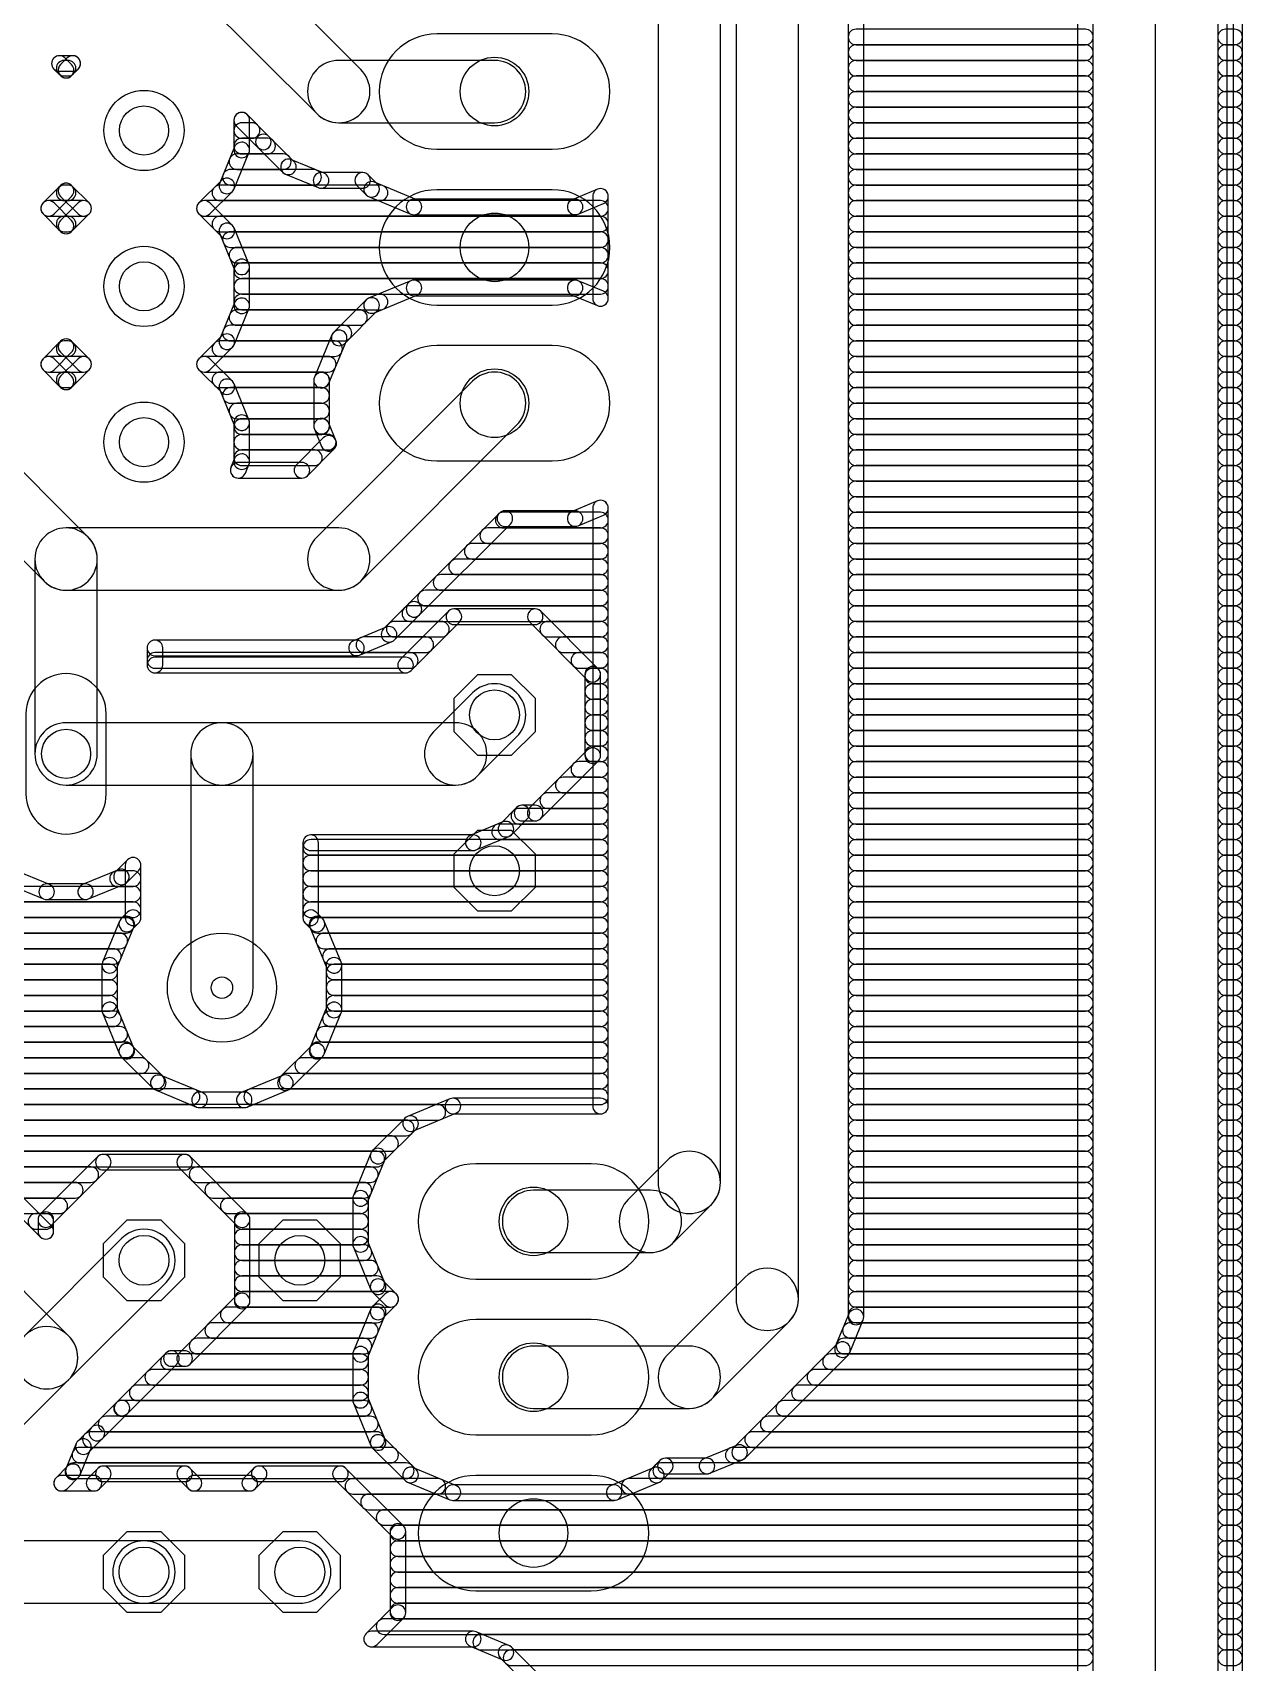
# Model space of a CAD drawing. Extents: x 43.1 to 124.6, y -1.4 to 78.4.
# Drawn here: x 104.86 to 124.59, y 38.53 to 65.1 of the extents above; entities that cross this region are included whole.
import ezdxf

# ---------------------------------------------------------------- set-up
doc = ezdxf.new("R2010")
doc.units = 0
for name, color, linetype in [('16', 175, 'CONTINUOUS'), ('17', 82, 'CONTINUOUS'), ('18', 82, 'CONTINUOUS'), ('20', 30, 'CONTINUOUS'), ('44', 253, 'CONTINUOUS')]:
    doc.layers.add(name, color=color, linetype=linetype)

# ---------------------------------------------------------------- blocks, each defined once
blk = doc.blocks.new('OCTAGONP')
blk.add_lwpolyline([(-0.5, -0.2071), (-0.5, 0.2071), (-0.2071, 0.5), (0.2071, 0.5), (0.5, 0.2071), (0.5, -0.2071), (0.2071, -0.5), (-0.2071, -0.5)], close=True)
blk = doc.blocks.new('LONGP100')
blk.add_lwpolyline([(-0.5, -0.5), (0.5, -0.5, 1), (0.5, 0.5), (-0.5, 0.5, 1)], format="xyb", close=True)
blk = doc.blocks.new('ROUNDP')
blk.add_circle((0, 0), 0.5)
blk = doc.blocks.new('ROUNDV')
blk.add_circle((0, 0), 0.5)

msp = doc.modelspace()

# ---------------------------------------------------------------- linework, layer by layer
at = {"layer": '16'}
for points in [[(124.44, -0.2274), (124.44, 78.105, 1), (124.186, 78.105), (124.186, -0.2274, 1)], [(124.333, 78.105), (124.333, -1.27, 1), (124.587, -1.27), (124.587, 78.105, 1)], [(121.9, 77.267), (121.9, 1.143, 1), (122.154, 1.143), (122.154, 77.267, 1)], [(116.332, 70.485), (116.332, 44.45, 1), (117.348, 44.45), (117.348, 70.485, 1)], [(118.4148, 44.162), (118.4148, 70.773, 1), (118.1608, 70.773), (118.1608, 44.162, 1)], [(115.062, 69.85), (115.062, 46.355, 1), (116.078, 46.355), (116.078, 69.85, 1)], [(107.5908, 65.6808), (109.4958, 63.7758, 1), (110.2142, 64.4942), (108.3092, 66.3992, 1)], [(118.2878, 64.897), (122.027, 64.897, 1), (122.027, 65.151), (118.2878, 65.151, 1)], [(124.313, 64.897), (124.46, 64.897, 1), (124.46, 65.151), (124.313, 65.151, 1)], [(118.2878, 64.643), (122.027, 64.643, 1), (122.027, 64.897), (118.2878, 64.897, 1)], [(124.313, 64.643), (124.46, 64.643, 1), (124.46, 64.897), (124.313, 64.897, 1)], [(105.4998, 64.5738), (105.3916, 64.682, 1), (105.212, 64.5024), (105.3202, 64.3942, 1)], [(105.3018, 64.4652), (105.5182, 64.4652, 1), (105.5182, 64.7192), (105.3018, 64.7192, 1)], [(105.378, 64.389), (105.442, 64.389, 1), (105.442, 64.643), (105.378, 64.643, 1)], [(105.4284, 64.682), (105.3202, 64.5738, 1), (105.4998, 64.3942), (105.608, 64.5024, 1)], [(109.855, 63.627), (112.395, 63.627, 1), (112.395, 64.643), (109.855, 64.643, 1)], [(118.2878, 64.389), (122.027, 64.389, 1), (122.027, 64.643), (118.2878, 64.643, 1)], [(124.313, 64.389), (124.46, 64.389, 1), (124.46, 64.643), (124.313, 64.643, 1)], [(118.2878, 64.135), (122.027, 64.135, 1), (122.027, 64.389), (118.2878, 64.389, 1)], [(124.313, 64.135), (124.46, 64.135, 1), (124.46, 64.389), (124.313, 64.389, 1)], [(118.2878, 63.881), (122.027, 63.881, 1), (122.027, 64.135), (118.2878, 64.135, 1)], [(124.313, 63.881), (124.46, 63.881, 1), (124.46, 64.135), (124.313, 64.135, 1)], [(108.4008, 63.183), (108.4008, 63.6687, 1), (108.1468, 63.6687), (108.1468, 63.183, 1)], [(108.184, 63.5789), (108.5378, 63.2251, 1), (108.7174, 63.4047), (108.3636, 63.7585, 1)], [(118.2878, 63.627), (122.027, 63.627, 1), (122.027, 63.881), (118.2878, 63.881, 1)], [(124.313, 63.627), (124.46, 63.627, 1), (124.46, 63.881), (124.313, 63.881, 1)], [(108.2738, 63.373), (108.4425, 63.373, 1), (108.4425, 63.627), (108.2738, 63.627, 1)], [(118.2878, 63.373), (122.027, 63.373, 1), (122.027, 63.627), (118.2878, 63.627, 1)], [(124.313, 63.373), (124.46, 63.373, 1), (124.46, 63.627), (124.313, 63.627, 1)], [(108.1485, 62.5486), (108.3911, 63.1344, 1), (108.1565, 63.2316), (107.9138, 62.6458, 1)], [(108.2738, 63.119), (108.6965, 63.119, 1), (108.6965, 63.373), (108.2738, 63.373, 1)], [(108.5378, 63.2251), (108.9451, 62.8178, 1), (109.1247, 62.9974), (108.7174, 63.4047, 1)], [(118.2878, 63.119), (122.027, 63.119, 1), (122.027, 63.373), (118.2878, 63.373, 1)], [(124.313, 63.119), (124.46, 63.119, 1), (124.46, 63.373), (124.313, 63.373, 1)], [(108.1947, 62.865), (108.9505, 62.865, 1), (108.9505, 63.119), (108.1947, 63.119, 1)], [(108.9863, 62.7903), (109.5184, 62.5699, 1), (109.6156, 62.8045), (109.0835, 63.0249, 1)], [(118.2878, 62.865), (122.027, 62.865, 1), (122.027, 63.119), (118.2878, 63.119, 1)], [(124.313, 62.865), (124.46, 62.865, 1), (124.46, 63.119), (124.313, 63.119, 1)], [(107.7538, 62.1402), (108.121, 62.5074, 1), (107.9414, 62.687), (107.5742, 62.3198, 1)], [(108.0895, 62.611), (109.4444, 62.611, 1), (109.4444, 62.865), (108.0895, 62.865, 1)], [(109.567, 62.5602), (110.2448, 62.5602, 1), (110.2448, 62.8142), (109.567, 62.8142, 1)], [(110.155, 62.5974), (110.3007, 62.4518, 1), (110.4803, 62.6314), (110.3347, 62.777, 1)], [(118.2878, 62.611), (122.027, 62.611, 1), (122.027, 62.865), (118.2878, 62.865, 1)], [(124.313, 62.611), (124.46, 62.611, 1), (124.46, 62.865), (124.313, 62.865, 1)], [(105.2138, 62.1402), (105.4998, 62.4262, 1), (105.3202, 62.6058), (105.0342, 62.3198, 1)], [(105.378, 62.357), (105.442, 62.357, 1), (105.442, 62.611), (105.378, 62.611, 1)], [(105.3202, 62.4262), (105.6062, 62.1402, 1), (105.7858, 62.3198), (105.4998, 62.6058, 1)], [(107.918, 62.357), (110.5294, 62.357, 1), (110.5294, 62.611), (107.918, 62.611, 1)], [(110.3419, 62.4242), (111.0327, 62.1381, 1), (111.1299, 62.3727), (110.4391, 62.6589, 1)], [(113.7573, 62.1381), (114.1708, 62.3094, 1), (114.0736, 62.544), (113.6601, 62.3727, 1)], [(113.9952, 62.4267), (113.9952, 60.7633, 1), (114.2492, 60.7633), (114.2492, 62.4267, 1)], [(118.2878, 62.357), (122.027, 62.357, 1), (122.027, 62.611), (118.2878, 62.611, 1)], [(124.313, 62.357), (124.46, 62.357, 1), (124.46, 62.611), (124.313, 62.611, 1)], [(105.4998, 62.0338), (105.2138, 62.3198, 1), (105.0342, 62.1402), (105.3202, 61.8542, 1)], [(105.124, 62.103), (105.696, 62.103, 1), (105.696, 62.357), (105.124, 62.357, 1)], [(105.6062, 62.3198), (105.3202, 62.0338, 1), (105.4998, 61.8542), (105.7858, 62.1402, 1)], [(108.121, 61.9526), (107.7538, 62.3198, 1), (107.5742, 62.1402), (107.9414, 61.773, 1)], [(107.664, 62.103), (114.1222, 62.103, 1), (114.1222, 62.357), (107.664, 62.357, 1)], [(111.0813, 62.1284), (113.7087, 62.1284, 1), (113.7087, 62.3824), (111.0813, 62.3824, 1)], [(118.2878, 62.103), (122.027, 62.103, 1), (122.027, 62.357), (118.2878, 62.357, 1)], [(124.313, 62.103), (124.46, 62.103, 1), (124.46, 62.357), (124.313, 62.357, 1)], [(105.378, 61.849), (105.442, 61.849, 1), (105.442, 62.103), (105.378, 62.103, 1)], [(107.918, 61.849), (114.1222, 61.849, 1), (114.1222, 62.103), (107.918, 62.103, 1)], [(108.3911, 61.3256), (108.1485, 61.9114, 1), (107.9138, 61.8142), (108.1565, 61.2284, 1)], [(118.2878, 61.849), (122.027, 61.849, 1), (122.027, 62.103), (118.2878, 62.103, 1)], [(124.313, 61.849), (124.46, 61.849, 1), (124.46, 62.103), (124.313, 62.103, 1)], [(108.0895, 61.595), (114.1222, 61.595, 1), (114.1222, 61.849), (108.0895, 61.849, 1)], [(118.2878, 61.595), (122.027, 61.595, 1), (122.027, 61.849), (118.2878, 61.849, 1)], [(124.313, 61.595), (124.46, 61.595, 1), (124.46, 61.849), (124.313, 61.849, 1)], [(108.1947, 61.341), (114.1222, 61.341, 1), (114.1222, 61.595), (108.1947, 61.595, 1)], [(108.4008, 60.643), (108.4008, 61.277, 1), (108.1468, 61.277), (108.1468, 60.643, 1)], [(118.2878, 61.341), (122.027, 61.341, 1), (122.027, 61.595), (118.2878, 61.595, 1)], [(124.313, 61.341), (124.46, 61.341, 1), (124.46, 61.595), (124.313, 61.595, 1)], [(108.2738, 61.087), (114.1222, 61.087, 1), (114.1222, 61.341), (108.2738, 61.341, 1)], [(118.2878, 61.087), (122.027, 61.087, 1), (122.027, 61.341), (118.2878, 61.341, 1)], [(124.313, 61.087), (124.46, 61.087, 1), (124.46, 61.341), (124.313, 61.341, 1)], [(108.2738, 60.833), (114.1222, 60.833, 1), (114.1222, 61.087), (108.2738, 61.087, 1)], [(108.2738, 60.579), (110.5294, 60.579, 1), (110.5294, 60.833), (108.2738, 60.833, 1)], [(111.0327, 61.0519), (110.3419, 60.7658, 1), (110.4391, 60.5311), (111.1299, 60.8173, 1)], [(113.7087, 61.0616), (111.0813, 61.0616, 1), (111.0813, 60.8076), (113.7087, 60.8076, 1)], [(114.1708, 60.8806), (113.7573, 61.0519, 1), (113.6601, 60.8173), (114.0736, 60.646, 1)], [(118.2878, 60.833), (122.027, 60.833, 1), (122.027, 61.087), (118.2878, 61.087, 1)], [(118.2878, 60.579), (122.027, 60.579, 1), (122.027, 60.833), (118.2878, 60.833, 1)], [(124.313, 60.833), (124.46, 60.833, 1), (124.46, 61.087), (124.313, 61.087, 1)], [(124.313, 60.579), (124.46, 60.579, 1), (124.46, 60.833), (124.313, 60.833, 1)], [(108.1485, 60.0086), (108.3911, 60.5944, 1), (108.1565, 60.6916), (107.9138, 60.1058, 1)], [(108.1947, 60.325), (110.194, 60.325, 1), (110.194, 60.579), (108.1947, 60.579, 1)], [(110.3007, 60.7382), (109.772, 60.2095, 1), (109.9516, 60.0299), (110.4803, 60.5586, 1)], [(118.2878, 60.325), (122.027, 60.325, 1), (122.027, 60.579), (118.2878, 60.579, 1)], [(124.313, 60.325), (124.46, 60.325, 1), (124.46, 60.579), (124.313, 60.579, 1)], [(108.0895, 60.071), (109.94, 60.071, 1), (109.94, 60.325), (108.0895, 60.325, 1)], [(118.2878, 60.071), (122.027, 60.071, 1), (122.027, 60.325), (118.2878, 60.325, 1)], [(124.313, 60.071), (124.46, 60.071, 1), (124.46, 60.325), (124.313, 60.325, 1)], [(101.8758, 59.3308), (105.0508, 56.1558, 1), (105.7692, 56.8742), (102.5942, 60.0492, 1)], [(105.2138, 59.6002), (105.4998, 59.8862, 1), (105.3202, 60.0658), (105.0342, 59.7798, 1)], [(105.378, 59.817), (105.442, 59.817, 1), (105.442, 60.071), (105.378, 60.071, 1)], [(105.3202, 59.8862), (105.6062, 59.6002, 1), (105.7858, 59.7798), (105.4998, 60.0658, 1)], [(107.7538, 59.6002), (108.121, 59.9674, 1), (107.9414, 60.147), (107.5742, 59.7798, 1)], [(107.918, 59.817), (109.789, 59.817, 1), (109.789, 60.071), (107.918, 60.071, 1)], [(109.7444, 60.1683), (109.4583, 59.4775, 1), (109.6929, 59.3803), (109.9791, 60.0711, 1)], [(118.2878, 59.817), (122.027, 59.817, 1), (122.027, 60.071), (118.2878, 60.071, 1)], [(124.313, 59.817), (124.46, 59.817, 1), (124.46, 60.071), (124.313, 60.071, 1)], [(105.4998, 59.4938), (105.2138, 59.7798, 1), (105.0342, 59.6002), (105.3202, 59.3142, 1)], [(105.124, 59.563), (105.696, 59.563, 1), (105.696, 59.817), (105.124, 59.817, 1)], [(105.6062, 59.7798), (105.3202, 59.4938, 1), (105.4998, 59.3142), (105.7858, 59.6002, 1)], [(108.121, 59.4126), (107.7538, 59.7798, 1), (107.5742, 59.6002), (107.9414, 59.233, 1)], [(107.664, 59.563), (109.6838, 59.563, 1), (109.6838, 59.817), (107.664, 59.817, 1)], [(118.2878, 59.563), (122.027, 59.563, 1), (122.027, 59.817), (118.2878, 59.817, 1)], [(124.313, 59.563), (124.46, 59.563, 1), (124.46, 59.817), (124.313, 59.817, 1)], [(105.378, 59.309), (105.442, 59.309, 1), (105.442, 59.563), (105.378, 59.563, 1)], [(107.918, 59.309), (109.5786, 59.309, 1), (109.5786, 59.563), (107.918, 59.563, 1)], [(110.2142, 56.1558), (112.7542, 58.6958, 1), (112.0358, 59.4142), (109.4958, 56.8742, 1)], [(109.4486, 59.4289), (109.4486, 58.6811, 1), (109.7026, 58.6811), (109.7026, 59.4289, 1)], [(118.2878, 59.309), (122.027, 59.309, 1), (122.027, 59.563), (118.2878, 59.563, 1)], [(124.313, 59.309), (124.46, 59.309, 1), (124.46, 59.563), (124.313, 59.563, 1)], [(108.3911, 58.7856), (108.1485, 59.3714, 1), (107.9138, 59.2742), (108.1565, 58.6884, 1)], [(108.0895, 59.055), (109.5756, 59.055, 1), (109.5756, 59.309), (108.0895, 59.309, 1)], [(118.2878, 59.055), (122.027, 59.055, 1), (122.027, 59.309), (118.2878, 59.309, 1)], [(124.313, 59.055), (124.46, 59.055, 1), (124.46, 59.309), (124.313, 59.309, 1)], [(108.1947, 58.801), (109.5756, 58.801, 1), (109.5756, 59.055), (108.1947, 59.055, 1)], [(118.2878, 58.801), (122.027, 58.801, 1), (122.027, 59.055), (118.2878, 59.055, 1)], [(124.313, 58.801), (124.46, 58.801, 1), (124.46, 59.055), (124.313, 59.055, 1)], [(108.4008, 58.103), (108.4008, 58.737, 1), (108.1468, 58.737), (108.1468, 58.103, 1)], [(108.2738, 58.547), (109.5786, 58.547, 1), (109.5786, 58.801), (108.2738, 58.801, 1)], [(109.4583, 58.6325), (109.5748, 58.3511, 1), (109.8095, 58.4483), (109.6929, 58.7297, 1)], [(118.2878, 58.547), (122.027, 58.547, 1), (122.027, 58.801), (118.2878, 58.801, 1)], [(124.313, 58.547), (124.46, 58.547, 1), (124.46, 58.801), (124.313, 58.801, 1)], [(108.2738, 58.293), (109.6838, 58.293, 1), (109.6838, 58.547), (108.2738, 58.547, 1)], [(109.6024, 58.4895), (109.1655, 58.0526, 1), (109.3451, 57.873), (109.782, 58.3099, 1)], [(118.2878, 58.293), (122.027, 58.293, 1), (122.027, 58.547), (118.2878, 58.547, 1)], [(124.313, 58.293), (124.46, 58.293, 1), (124.46, 58.547), (124.313, 58.547, 1)], [(108.3331, 57.9142), (108.3911, 58.0544, 1), (108.1565, 58.1516), (108.0984, 58.0114, 1)], [(108.2738, 58.039), (109.4585, 58.039, 1), (109.4585, 58.293), (108.2738, 58.293, 1)], [(118.2878, 58.039), (122.027, 58.039, 1), (122.027, 58.293), (118.2878, 58.293, 1)], [(124.313, 58.039), (124.46, 58.039, 1), (124.46, 58.293), (124.313, 58.293, 1)], [(109.2553, 58.0898), (108.2157, 58.0898, 1), (108.2157, 57.8358), (109.2553, 57.8358, 1)], [(118.2878, 57.785), (122.027, 57.785, 1), (122.027, 58.039), (118.2878, 58.039, 1)], [(124.313, 57.785), (124.46, 57.785, 1), (124.46, 58.039), (124.313, 58.039, 1)], [(118.2878, 57.531), (122.027, 57.531, 1), (122.027, 57.785), (118.2878, 57.785, 1)], [(124.313, 57.531), (124.46, 57.531, 1), (124.46, 57.785), (124.313, 57.785, 1)], [(113.7573, 57.0581), (114.1708, 57.2294, 1), (114.0736, 57.464), (113.6601, 57.2927, 1)], [(113.9952, 57.3467), (113.9952, 47.5996, 1), (114.2492, 47.5996), (114.2492, 57.3467, 1)], [(118.2878, 57.277), (122.027, 57.277, 1), (122.027, 57.531), (118.2878, 57.531, 1)], [(124.313, 57.277), (124.46, 57.277, 1), (124.46, 57.531), (124.313, 57.531, 1)], [(111.1722, 55.6051), (112.6527, 57.0856, 1), (112.4731, 57.2652), (110.9926, 55.7847, 1)], [(112.5375, 57.023), (114.1222, 57.023, 1), (114.1222, 57.277), (112.5375, 57.277, 1)], [(112.5629, 57.0484), (113.7087, 57.0484, 1), (113.7087, 57.3024), (112.5629, 57.3024, 1)], [(118.2878, 57.023), (122.027, 57.023, 1), (122.027, 57.277), (118.2878, 57.277, 1)], [(124.313, 57.023), (124.46, 57.023, 1), (124.46, 57.277), (124.313, 57.277, 1)], [(104.902, 56.515), (104.902, 53.34, 1), (105.918, 53.34), (105.918, 56.515, 1)], [(105.41, 56.007), (109.855, 56.007, 1), (109.855, 57.023), (105.41, 57.023, 1)], [(112.2835, 56.769), (114.1222, 56.769, 1), (114.1222, 57.023), (112.2835, 57.023, 1)], [(118.2878, 56.769), (122.027, 56.769, 1), (122.027, 57.023), (118.2878, 57.023, 1)], [(124.313, 56.769), (124.46, 56.769, 1), (124.46, 57.023), (124.313, 57.023, 1)], [(112.0295, 56.515), (114.1222, 56.515, 1), (114.1222, 56.769), (112.0295, 56.769, 1)], [(118.2878, 56.515), (122.027, 56.515, 1), (122.027, 56.769), (118.2878, 56.769, 1)], [(124.313, 56.515), (124.46, 56.515, 1), (124.46, 56.769), (124.313, 56.769, 1)], [(111.7755, 56.261), (114.1222, 56.261, 1), (114.1222, 56.515), (111.7755, 56.515, 1)], [(118.2878, 56.261), (122.027, 56.261, 1), (122.027, 56.515), (118.2878, 56.515, 1)], [(124.313, 56.261), (124.46, 56.261, 1), (124.46, 56.515), (124.313, 56.515, 1)], [(111.5215, 56.007), (114.1222, 56.007, 1), (114.1222, 56.261), (111.5215, 56.261, 1)], [(118.2878, 56.007), (122.027, 56.007, 1), (122.027, 56.261), (118.2878, 56.261, 1)], [(124.313, 56.007), (124.46, 56.007, 1), (124.46, 56.261), (124.313, 56.261, 1)], [(110.7649, 55.1978), (111.1722, 55.6051, 1), (110.9926, 55.7847), (110.5853, 55.3774, 1)], [(111.2094, 55.6949), (111.2094, 55.6949, 1), (110.9554, 55.6949), (110.9554, 55.6949, 1)], [(111.2675, 55.753), (114.1222, 55.753, 1), (114.1222, 56.007), (111.2675, 56.007, 1)], [(118.2878, 55.753), (122.027, 55.753, 1), (122.027, 56.007), (118.2878, 56.007, 1)], [(124.313, 55.753), (124.46, 55.753, 1), (124.46, 56.007), (124.313, 56.007, 1)], [(111.6424, 55.665), (110.855, 54.8776, 1), (111.0346, 54.698), (111.822, 55.4854, 1)], [(111.0135, 55.499), (114.1222, 55.499, 1), (114.1222, 55.753), (111.0135, 55.753, 1)], [(113.0578, 55.7022), (111.7322, 55.7022, 1), (111.7322, 55.4482), (113.0578, 55.4482, 1)], [(114.085, 54.7276), (113.1476, 55.665, 1), (112.968, 55.4854), (113.9054, 54.548, 1)], [(118.2878, 55.499), (122.027, 55.499, 1), (122.027, 55.753), (118.2878, 55.753, 1)], [(124.313, 55.499), (124.46, 55.499, 1), (124.46, 55.753), (124.313, 55.753, 1)], [(110.1916, 54.9499), (110.7237, 55.1703, 1), (110.6265, 55.4049), (110.0944, 55.1845, 1)], [(110.7595, 55.245), (111.529, 55.245, 1), (111.529, 55.499), (110.7595, 55.499, 1)], [(113.261, 55.245), (114.1222, 55.245, 1), (114.1222, 55.499), (113.261, 55.499, 1)], [(118.2878, 55.245), (122.027, 55.245, 1), (122.027, 55.499), (118.2878, 55.499, 1)], [(124.313, 55.245), (124.46, 55.245, 1), (124.46, 55.499), (124.313, 55.499, 1)], [(106.9848, 54.7878), (106.9848, 55.0672, 1), (106.7308, 55.0672), (106.7308, 54.7878, 1)], [(106.8578, 54.9402), (110.143, 54.9402, 1), (110.143, 55.1942), (106.8578, 55.1942, 1)], [(106.8578, 54.737), (111.021, 54.737, 1), (111.021, 54.991), (106.8578, 54.991, 1)], [(110.2656, 54.991), (111.275, 54.991, 1), (111.275, 55.245), (110.2656, 55.245, 1)], [(113.515, 54.991), (114.1222, 54.991, 1), (114.1222, 55.245), (113.515, 55.245, 1)], [(113.769, 54.737), (114.1222, 54.737, 1), (114.1222, 54.991), (113.769, 54.991, 1)], [(118.2878, 54.991), (122.027, 54.991, 1), (122.027, 55.245), (118.2878, 55.245, 1)], [(118.2878, 54.737), (122.027, 54.737, 1), (122.027, 54.991), (118.2878, 54.991, 1)], [(124.313, 54.991), (124.46, 54.991, 1), (124.46, 55.245), (124.313, 55.245, 1)], [(124.313, 54.737), (124.46, 54.737, 1), (124.46, 54.991), (124.313, 54.991, 1)], [(110.9448, 54.9148), (106.8578, 54.9148, 1), (106.8578, 54.6608), (110.9448, 54.6608, 1)], [(114.1222, 53.3122), (114.1222, 54.6378, 1), (113.8682, 54.6378), (113.8682, 53.3122, 1)], [(113.9952, 54.483), (114.1222, 54.483, 1), (114.1222, 54.737), (113.9952, 54.737, 1)], [(118.2878, 54.483), (122.027, 54.483, 1), (122.027, 54.737), (118.2878, 54.737, 1)], [(124.313, 54.483), (124.46, 54.483, 1), (124.46, 54.737), (124.313, 54.737, 1)], [(112.1192, 52.9808), (112.7542, 53.6158, 1), (112.0358, 54.3342), (111.4008, 53.6992, 1)], [(113.9952, 54.229), (114.1222, 54.229, 1), (114.1222, 54.483), (113.9952, 54.483, 1)], [(118.2878, 54.229), (122.027, 54.229, 1), (122.027, 54.483), (118.2878, 54.483, 1)], [(124.313, 54.229), (124.46, 54.229, 1), (124.46, 54.483), (124.313, 54.483, 1)], [(113.9952, 53.975), (114.1222, 53.975, 1), (114.1222, 54.229), (113.9952, 54.229, 1)], [(118.2878, 53.975), (122.027, 53.975, 1), (122.027, 54.229), (118.2878, 54.229, 1)], [(124.313, 53.975), (124.46, 53.975, 1), (124.46, 54.229), (124.313, 54.229, 1)], [(113.9952, 53.721), (114.1222, 53.721, 1), (114.1222, 53.975), (113.9952, 53.975, 1)], [(118.2878, 53.721), (122.027, 53.721, 1), (122.027, 53.975), (118.2878, 53.975, 1)], [(124.313, 53.721), (124.46, 53.721, 1), (124.46, 53.975), (124.313, 53.975, 1)], [(105.41, 52.832), (107.95, 52.832, 1), (107.95, 53.848), (105.41, 53.848, 1)], [(107.95, 52.832), (111.76, 52.832, 1), (111.76, 53.848), (107.95, 53.848, 1)], [(107.442, 53.34), (107.442, 49.53, 1), (108.458, 49.53), (108.458, 53.34, 1)], [(113.9952, 53.467), (114.1222, 53.467, 1), (114.1222, 53.721), (113.9952, 53.721, 1)], [(118.2878, 53.467), (122.027, 53.467, 1), (122.027, 53.721), (118.2878, 53.721, 1)], [(124.313, 53.467), (124.46, 53.467, 1), (124.46, 53.721), (124.313, 53.721, 1)], [(113.1476, 52.285), (114.085, 53.2224, 1), (113.9054, 53.402), (112.968, 52.4646, 1)], [(113.9952, 53.213), (114.1222, 53.213, 1), (114.1222, 53.467), (113.9952, 53.467, 1)], [(118.2878, 53.213), (122.027, 53.213, 1), (122.027, 53.467), (118.2878, 53.467, 1)], [(124.313, 53.213), (124.46, 53.213, 1), (124.46, 53.467), (124.313, 53.467, 1)], [(113.769, 52.959), (114.1222, 52.959, 1), (114.1222, 53.213), (113.769, 53.213, 1)], [(118.2878, 52.959), (122.027, 52.959, 1), (122.027, 53.213), (118.2878, 53.213, 1)], [(124.313, 52.959), (124.46, 52.959, 1), (124.46, 53.213), (124.313, 53.213, 1)], [(113.515, 52.705), (114.1222, 52.705, 1), (114.1222, 52.959), (113.515, 52.959, 1)], [(118.2878, 52.705), (122.027, 52.705, 1), (122.027, 52.959), (118.2878, 52.959, 1)], [(124.313, 52.705), (124.46, 52.705, 1), (124.46, 52.959), (124.313, 52.959, 1)], [(113.261, 52.451), (114.1222, 52.451, 1), (114.1222, 52.705), (113.261, 52.705, 1)], [(118.2878, 52.451), (122.027, 52.451, 1), (122.027, 52.705), (118.2878, 52.705, 1)], [(124.313, 52.451), (124.46, 52.451, 1), (124.46, 52.705), (124.313, 52.705, 1)], [(112.6699, 52.0228), (112.9321, 52.285, 1), (112.7525, 52.4646), (112.4903, 52.2024, 1)], [(112.7915, 52.197), (114.1222, 52.197, 1), (114.1222, 52.451), (112.7915, 52.451, 1)], [(112.8423, 52.2478), (113.0578, 52.2478, 1), (113.0578, 52.5018), (112.8423, 52.5018, 1)], [(118.2878, 52.197), (122.027, 52.197, 1), (122.027, 52.451), (118.2878, 52.451, 1)], [(124.313, 52.197), (124.46, 52.197, 1), (124.46, 52.451), (124.313, 52.451, 1)], [(112.0966, 51.7749), (112.6287, 51.9953, 1), (112.5315, 52.2299), (111.9994, 52.0095, 1)], [(112.4772, 51.943), (114.1222, 51.943, 1), (114.1222, 52.197), (112.4772, 52.197, 1)], [(118.2878, 51.943), (122.027, 51.943, 1), (122.027, 52.197), (118.2878, 52.197, 1)], [(124.313, 51.943), (124.46, 51.943, 1), (124.46, 52.197), (124.313, 52.197, 1)], [(109.5248, 50.6685), (109.5248, 51.8922, 1), (109.2708, 51.8922), (109.2708, 50.6685, 1)], [(109.3978, 51.7652), (112.048, 51.7652, 1), (112.048, 52.0192), (109.3978, 52.0192, 1)], [(109.3978, 51.689), (114.1222, 51.689, 1), (114.1222, 51.943), (109.3978, 51.943, 1)], [(118.2878, 51.689), (122.027, 51.689, 1), (122.027, 51.943), (118.2878, 51.943, 1)], [(124.313, 51.689), (124.46, 51.689, 1), (124.46, 51.943), (124.313, 51.943, 1)], [(106.4026, 51.245), (106.592, 51.4344, 1), (106.4124, 51.614), (106.223, 51.4246, 1)], [(106.3752, 51.5242), (106.3752, 50.6685, 1), (106.6292, 50.6685), (106.6292, 51.5242, 1)], [(109.3978, 51.435), (114.1222, 51.435, 1), (114.1222, 51.689), (109.3978, 51.689, 1)], [(118.2878, 51.435), (122.027, 51.435, 1), (122.027, 51.689), (118.2878, 51.689, 1)], [(124.313, 51.435), (124.46, 51.435, 1), (124.46, 51.689), (124.313, 51.689, 1)], [(104.4586, 51.2175), (105.0444, 50.9749, 1), (105.1416, 51.2095), (104.5558, 51.4522, 1)], [(105.7756, 50.9749), (106.3614, 51.2175, 1), (106.2642, 51.4522), (105.6784, 51.2095, 1)], [(106.248, 51.181), (106.5022, 51.181, 1), (106.5022, 51.435), (106.248, 51.435, 1)], [(109.3978, 51.181), (114.1222, 51.181, 1), (114.1222, 51.435), (109.3978, 51.435, 1)], [(118.2878, 51.181), (122.027, 51.181, 1), (122.027, 51.435), (118.2878, 51.435, 1)], [(124.313, 51.181), (124.46, 51.181, 1), (124.46, 51.435), (124.313, 51.435, 1)], [(103.3935, 50.927), (106.5022, 50.927, 1), (106.5022, 51.181), (103.3935, 51.181, 1)], [(105.093, 50.9652), (105.727, 50.9652, 1), (105.727, 51.2192), (105.093, 51.2192, 1)], [(109.3978, 50.927), (114.1222, 50.927, 1), (114.1222, 51.181), (109.3978, 51.181, 1)], [(118.2878, 50.927), (122.027, 50.927, 1), (122.027, 51.181), (118.2878, 51.181, 1)], [(124.313, 50.927), (124.46, 50.927, 1), (124.46, 51.181), (124.313, 51.181, 1)], [(103.5391, 50.673), (106.5022, 50.673, 1), (106.5022, 50.927), (103.5391, 50.927, 1)], [(106.4124, 50.7583), (106.3098, 50.6557, 1), (106.4894, 50.4761), (106.592, 50.5787, 1)], [(109.3978, 50.673), (114.1222, 50.673, 1), (114.1222, 50.927), (109.3978, 50.927, 1)], [(109.5902, 50.6557), (109.4876, 50.7583, 1), (109.308, 50.5787), (109.4106, 50.4761, 1)], [(118.2878, 50.673), (122.027, 50.673, 1), (122.027, 50.927), (118.2878, 50.927, 1)], [(124.313, 50.673), (124.46, 50.673, 1), (124.46, 50.927), (124.313, 50.927, 1)], [(103.6443, 50.419), (106.3914, 50.419, 1), (106.3914, 50.673), (103.6443, 50.673, 1)], [(106.2823, 50.6145), (106.0039, 49.9424, 1), (106.2385, 49.8452), (106.517, 50.5173, 1)], [(109.8961, 49.9424), (109.6177, 50.6145, 1), (109.383, 50.5173), (109.6615, 49.8452, 1)], [(109.5086, 50.419), (114.1222, 50.419, 1), (114.1222, 50.673), (109.5086, 50.673, 1)], [(118.2878, 50.419), (122.027, 50.419, 1), (122.027, 50.673), (118.2878, 50.673, 1)], [(124.313, 50.419), (124.46, 50.419, 1), (124.46, 50.673), (124.313, 50.673, 1)], [(103.6828, 50.165), (106.2862, 50.165, 1), (106.2862, 50.419), (103.6828, 50.419, 1)], [(109.6138, 50.165), (114.1222, 50.165, 1), (114.1222, 50.419), (109.6138, 50.419, 1)], [(118.2878, 50.165), (122.027, 50.165, 1), (122.027, 50.419), (118.2878, 50.419, 1)], [(124.313, 50.165), (124.46, 50.165, 1), (124.46, 50.419), (124.313, 50.419, 1)], [(103.6828, 49.911), (106.1809, 49.911, 1), (106.1809, 50.165), (103.6828, 50.165, 1)], [(105.9942, 49.8938), (105.9942, 49.1662, 1), (106.2482, 49.1662), (106.2482, 49.8938, 1)], [(109.7191, 49.911), (114.1222, 49.911, 1), (114.1222, 50.165), (109.7191, 50.165, 1)], [(109.9058, 49.1662), (109.9058, 49.8938, 1), (109.6518, 49.8938), (109.6518, 49.1662, 1)], [(118.2878, 49.911), (122.027, 49.911, 1), (122.027, 50.165), (118.2878, 50.165, 1)], [(124.313, 49.911), (124.46, 49.911, 1), (124.46, 50.165), (124.313, 50.165, 1)], [(103.6828, 49.657), (106.1212, 49.657, 1), (106.1212, 49.911), (103.6828, 49.911, 1)], [(109.7788, 49.657), (114.1222, 49.657, 1), (114.1222, 49.911), (109.7788, 49.911, 1)], [(118.2878, 49.657), (122.027, 49.657, 1), (122.027, 49.911), (118.2878, 49.911, 1)], [(124.313, 49.657), (124.46, 49.657, 1), (124.46, 49.911), (124.313, 49.911, 1)], [(103.6828, 49.403), (106.1212, 49.403, 1), (106.1212, 49.657), (103.6828, 49.657, 1)], [(109.7788, 49.403), (114.1222, 49.403, 1), (114.1222, 49.657), (109.7788, 49.657, 1)], [(118.2878, 49.403), (122.027, 49.403, 1), (122.027, 49.657), (118.2878, 49.657, 1)], [(124.313, 49.403), (124.46, 49.403, 1), (124.46, 49.657), (124.313, 49.657, 1)], [(103.6828, 49.149), (106.1212, 49.149, 1), (106.1212, 49.403), (103.6828, 49.403, 1)], [(103.6828, 48.895), (106.1809, 48.895, 1), (106.1809, 49.149), (103.6828, 49.149, 1)], [(106.0039, 49.1176), (106.2823, 48.4455, 1), (106.517, 48.5427), (106.2385, 49.2148, 1)], [(109.6177, 48.4455), (109.8961, 49.1176, 1), (109.6615, 49.2148), (109.383, 48.5427, 1)], [(109.7191, 48.895), (114.1222, 48.895, 1), (114.1222, 49.149), (109.7191, 49.149, 1)], [(109.7788, 49.149), (114.1222, 49.149, 1), (114.1222, 49.403), (109.7788, 49.403, 1)], [(118.2878, 49.149), (122.027, 49.149, 1), (122.027, 49.403), (118.2878, 49.403, 1)], [(118.2878, 48.895), (122.027, 48.895, 1), (122.027, 49.149), (118.2878, 49.149, 1)], [(124.313, 49.149), (124.46, 49.149, 1), (124.46, 49.403), (124.313, 49.403, 1)], [(124.313, 48.895), (124.46, 48.895, 1), (124.46, 49.149), (124.313, 49.149, 1)], [(103.6828, 48.641), (106.2862, 48.641, 1), (106.2862, 48.895), (103.6828, 48.895, 1)], [(109.6138, 48.641), (114.1222, 48.641, 1), (114.1222, 48.895), (109.6138, 48.895, 1)], [(118.2878, 48.641), (122.027, 48.641, 1), (122.027, 48.895), (118.2878, 48.895, 1)], [(124.313, 48.641), (124.46, 48.641, 1), (124.46, 48.895), (124.313, 48.895, 1)], [(103.6828, 48.387), (106.3914, 48.387, 1), (106.3914, 48.641), (103.6828, 48.641, 1)], [(106.3098, 48.4043), (106.8243, 47.8898, 1), (107.0039, 48.0694), (106.4894, 48.5839, 1)], [(109.0757, 47.8898), (109.5902, 48.4043, 1), (109.4106, 48.5839), (108.8961, 48.0694, 1)], [(109.5086, 48.387), (114.1222, 48.387, 1), (114.1222, 48.641), (109.5086, 48.641, 1)], [(118.2878, 48.387), (122.027, 48.387, 1), (122.027, 48.641), (118.2878, 48.641, 1)], [(124.313, 48.387), (124.46, 48.387, 1), (124.46, 48.641), (124.313, 48.641, 1)], [(103.6828, 48.133), (106.6337, 48.133, 1), (106.6337, 48.387), (103.6828, 48.387, 1)], [(109.2663, 48.133), (114.1222, 48.133, 1), (114.1222, 48.387), (109.2663, 48.387, 1)], [(118.2878, 48.133), (122.027, 48.133, 1), (122.027, 48.387), (118.2878, 48.387, 1)], [(124.313, 48.133), (124.46, 48.133, 1), (124.46, 48.387), (124.313, 48.387, 1)], [(103.6828, 47.879), (106.8877, 47.879, 1), (106.8877, 48.133), (103.6828, 48.133, 1)], [(106.8655, 47.8623), (107.5376, 47.5839, 1), (107.6348, 47.8185), (106.9627, 48.097, 1)], [(108.3624, 47.5839), (109.0345, 47.8623, 1), (108.9373, 48.097), (108.2652, 47.8185, 1)], [(109.0123, 47.879), (114.1222, 47.879, 1), (114.1222, 48.133), (109.0123, 48.133, 1)], [(118.2878, 47.879), (122.027, 47.879, 1), (122.027, 48.133), (118.2878, 48.133, 1)], [(124.313, 47.879), (124.46, 47.879, 1), (124.46, 48.133), (124.313, 48.133, 1)], [(103.6828, 47.625), (107.4636, 47.625, 1), (107.4636, 47.879), (103.6828, 47.879, 1)], [(107.5862, 47.5742), (108.3138, 47.5742, 1), (108.3138, 47.8282), (107.5862, 47.8282, 1)], [(108.4364, 47.625), (114.1222, 47.625, 1), (114.1222, 47.879), (108.4364, 47.879, 1)], [(118.2878, 47.625), (122.027, 47.625, 1), (122.027, 47.879), (118.2878, 47.879, 1)], [(124.313, 47.625), (124.46, 47.625, 1), (124.46, 47.879), (124.313, 47.879, 1)], [(103.6828, 47.371), (111.471, 47.371, 1), (111.471, 47.625), (103.6828, 47.625, 1)], [(111.6677, 47.7169), (110.9769, 47.4308, 1), (111.0741, 47.1961), (111.7649, 47.4823, 1)], [(114.1222, 47.7266), (111.7163, 47.7266, 1), (111.7163, 47.4726), (114.1222, 47.4726, 1)], [(118.2878, 47.371), (122.027, 47.371, 1), (122.027, 47.625), (118.2878, 47.625, 1)], [(124.313, 47.371), (124.46, 47.371, 1), (124.46, 47.625), (124.313, 47.625, 1)], [(103.6828, 47.117), (110.956, 47.117, 1), (110.956, 47.371), (103.6828, 47.371, 1)], [(110.9357, 47.4032), (110.407, 46.8745, 1), (110.5866, 46.6949), (111.1153, 47.2236, 1)], [(118.2878, 47.117), (122.027, 47.117, 1), (122.027, 47.371), (118.2878, 47.371, 1)], [(124.313, 47.117), (124.46, 47.117, 1), (124.46, 47.371), (124.313, 47.371, 1)], [(103.6828, 46.863), (110.702, 46.863, 1), (110.702, 47.117), (103.6828, 47.117, 1)], [(105.1696, 45.6475), (103.7726, 47.0445, 1), (103.593, 46.8649), (104.99, 45.4679, 1)], [(118.2878, 46.863), (122.027, 46.863, 1), (122.027, 47.117), (118.2878, 47.117, 1)], [(124.313, 46.863), (124.46, 46.863, 1), (124.46, 47.117), (124.313, 47.117, 1)], [(101.8758, 45.9958), (104.7333, 43.1383, 1), (105.4517, 43.8567), (102.5942, 46.7142, 1)], [(103.9015, 46.609), (110.4766, 46.609, 1), (110.4766, 46.863), (103.9015, 46.863, 1)], [(105.9274, 46.775), (104.99, 45.8376, 1), (105.1696, 45.658), (106.107, 46.5954, 1)], [(107.3428, 46.8122), (106.0172, 46.8122, 1), (106.0172, 46.5582), (107.3428, 46.5582, 1)], [(108.37, 45.8376), (107.4326, 46.775, 1), (107.253, 46.5954), (108.1904, 45.658, 1)], [(110.3794, 46.8333), (110.0933, 46.1425, 1), (110.3279, 46.0453), (110.6141, 46.7361, 1)], [(115.2108, 46.7142), (114.5758, 46.0792, 1), (115.2942, 45.3608), (115.9292, 45.9958, 1)], [(118.2878, 46.609), (122.027, 46.609, 1), (122.027, 46.863), (118.2878, 46.863, 1)], [(124.313, 46.609), (124.46, 46.609, 1), (124.46, 46.863), (124.313, 46.863, 1)], [(104.1555, 46.355), (105.814, 46.355, 1), (105.814, 46.609), (104.1555, 46.609, 1)], [(107.546, 46.355), (110.3714, 46.355, 1), (110.3714, 46.609), (107.546, 46.609, 1)], [(118.2878, 46.355), (122.027, 46.355, 1), (122.027, 46.609), (118.2878, 46.609, 1)], [(124.313, 46.355), (124.46, 46.355, 1), (124.46, 46.609), (124.313, 46.609, 1)], [(104.4095, 46.101), (105.56, 46.101, 1), (105.56, 46.355), (104.4095, 46.355, 1)], [(107.8, 46.101), (110.2662, 46.101, 1), (110.2662, 46.355), (107.8, 46.355, 1)], [(114.935, 46.228), (113.03, 46.228, 1), (113.03, 45.212), (114.935, 45.212, 1)], [(118.2878, 46.101), (122.027, 46.101, 1), (122.027, 46.355), (118.2878, 46.355, 1)], [(124.313, 46.101), (124.46, 46.101, 1), (124.46, 46.355), (124.313, 46.355, 1)], [(104.6635, 45.847), (105.306, 45.847, 1), (105.306, 46.101), (104.6635, 46.101, 1)], [(108.054, 45.847), (110.2106, 45.847, 1), (110.2106, 46.101), (108.054, 46.101, 1)], [(110.0836, 46.0939), (110.0836, 45.3461, 1), (110.3376, 45.3461), (110.3376, 46.0939, 1)], [(118.2878, 45.847), (122.027, 45.847, 1), (122.027, 46.101), (118.2878, 46.101, 1)], [(124.313, 45.847), (124.46, 45.847, 1), (124.46, 46.101), (124.313, 46.101, 1)], [(104.9175, 45.593), (105.0798, 45.593, 1), (105.0798, 45.847), (104.9175, 45.847, 1)], [(104.9528, 45.7478), (104.9528, 45.5577, 1), (105.2068, 45.5577), (105.2068, 45.7478, 1)], [(108.4072, 44.4222), (108.4072, 45.7478, 1), (108.1532, 45.7478), (108.1532, 44.4222, 1)], [(108.2802, 45.593), (110.2106, 45.593, 1), (110.2106, 45.847), (108.2802, 45.847, 1)], [(118.2878, 45.593), (122.027, 45.593, 1), (122.027, 45.847), (118.2878, 45.847, 1)], [(124.313, 45.593), (124.46, 45.593, 1), (124.46, 45.847), (124.313, 45.847, 1)], [(105.4517, 43.1383), (107.0392, 44.7258, 1), (106.3208, 45.4442), (104.7333, 43.8567, 1)], [(108.2802, 45.339), (110.2106, 45.339, 1), (110.2106, 45.593), (108.2802, 45.593, 1)], [(110.0933, 45.2975), (110.3794, 44.6067, 1), (110.6141, 44.7039), (110.3279, 45.3947, 1)], [(118.2878, 45.339), (122.027, 45.339, 1), (122.027, 45.593), (118.2878, 45.593, 1)], [(124.313, 45.339), (124.46, 45.339, 1), (124.46, 45.593), (124.313, 45.593, 1)], [(108.2802, 45.085), (110.2662, 45.085, 1), (110.2662, 45.339), (108.2802, 45.339, 1)], [(118.2878, 45.085), (122.027, 45.085, 1), (122.027, 45.339), (118.2878, 45.339, 1)], [(124.313, 45.085), (124.46, 45.085, 1), (124.46, 45.339), (124.313, 45.339, 1)], [(108.2802, 44.831), (110.3714, 44.831, 1), (110.3714, 45.085), (108.2802, 45.085, 1)], [(116.4808, 44.8092), (115.2108, 43.5392, 1), (115.9292, 42.8208), (117.1992, 44.0908, 1)], [(118.2878, 44.831), (122.027, 44.831, 1), (122.027, 45.085), (118.2878, 45.085, 1)], [(124.313, 44.831), (124.46, 44.831, 1), (124.46, 45.085), (124.313, 45.085, 1)], [(108.2802, 44.577), (110.4766, 44.577, 1), (110.4766, 44.831), (108.2802, 44.831, 1)], [(110.407, 44.5655), (110.6122, 44.3602, 1), (110.7918, 44.5398), (110.5866, 44.7451, 1)], [(118.2878, 44.577), (122.027, 44.577, 1), (122.027, 44.831), (118.2878, 44.831, 1)], [(124.313, 44.577), (124.46, 44.577, 1), (124.46, 44.831), (124.313, 44.831, 1)], [(107.4326, 43.395), (108.37, 44.3324, 1), (108.1904, 44.512), (107.253, 43.5746, 1)], [(108.2802, 44.323), (110.702, 44.323, 1), (110.702, 44.577), (108.2802, 44.577, 1)], [(110.3794, 44.2933), (110.0933, 43.6025, 1), (110.3279, 43.5053), (110.6141, 44.1961, 1)], [(110.6122, 44.5398), (110.407, 44.3345, 1), (110.5866, 44.1549), (110.7918, 44.3602, 1)], [(118.2878, 44.323), (122.027, 44.323, 1), (122.027, 44.577), (118.2878, 44.577, 1)], [(124.313, 44.323), (124.46, 44.323, 1), (124.46, 44.577), (124.313, 44.577, 1)], [(108.054, 44.069), (110.4766, 44.069, 1), (110.4766, 44.323), (108.054, 44.323, 1)], [(118.1847, 43.5813), (118.4051, 44.1134, 1), (118.1705, 44.2106), (117.9501, 43.6785, 1)], [(118.2878, 44.069), (122.027, 44.069, 1), (122.027, 44.323), (118.2878, 44.323, 1)], [(124.313, 44.069), (124.46, 44.069, 1), (124.46, 44.323), (124.313, 44.323, 1)], [(104.4992, 42.1858), (105.4517, 43.1383, 1), (104.7333, 43.8567), (103.7808, 42.9042, 1)], [(107.8, 43.815), (110.3714, 43.815, 1), (110.3714, 44.069), (107.8, 44.069, 1)], [(118.1967, 43.815), (122.027, 43.815, 1), (122.027, 44.069), (118.1967, 44.069, 1)], [(124.313, 43.815), (124.46, 43.815, 1), (124.46, 44.069), (124.313, 44.069, 1)], [(106.4097, 42.5876), (107.2171, 43.395, 1), (107.0375, 43.5746), (106.2301, 42.7672, 1)], [(107.1273, 43.3578), (107.3428, 43.3578, 1), (107.3428, 43.6118), (107.1273, 43.6118, 1)], [(107.546, 43.561), (110.2662, 43.561, 1), (110.2662, 43.815), (107.546, 43.815, 1)], [(110.0836, 43.5539), (110.0836, 42.8061, 1), (110.3376, 42.8061), (110.3376, 43.5539, 1)], [(115.57, 43.688), (113.03, 43.688, 1), (113.03, 42.672), (115.57, 42.672, 1)], [(116.4799, 41.8628), (118.1572, 43.5401, 1), (117.9776, 43.7197), (116.3003, 42.0424, 1)], [(118.0915, 43.561), (122.027, 43.561, 1), (122.027, 43.815), (118.0915, 43.815, 1)], [(124.313, 43.561), (124.46, 43.561, 1), (124.46, 43.815), (124.313, 43.815, 1)], [(106.8225, 43.053), (110.2106, 43.053, 1), (110.2106, 43.307), (106.8225, 43.307, 1)], [(107.0765, 43.307), (110.2106, 43.307, 1), (110.2106, 43.561), (107.0765, 43.561, 1)], [(117.6175, 43.053), (122.027, 43.053, 1), (122.027, 43.307), (117.6175, 43.307, 1)], [(117.8715, 43.307), (122.027, 43.307, 1), (122.027, 43.561), (117.8715, 43.561, 1)], [(124.313, 43.307), (124.46, 43.307, 1), (124.46, 43.561), (124.313, 43.561, 1)], [(124.313, 43.053), (124.46, 43.053, 1), (124.46, 43.307), (124.313, 43.307, 1)], [(106.5685, 42.799), (110.2106, 42.799, 1), (110.2106, 43.053), (106.5685, 43.053, 1)], [(117.3635, 42.799), (122.027, 42.799, 1), (122.027, 43.053), (117.3635, 43.053, 1)], [(124.313, 42.799), (124.46, 42.799, 1), (124.46, 43.053), (124.313, 43.053, 1)], [(106.0024, 42.1803), (106.4097, 42.5876, 1), (106.2301, 42.7672), (105.8228, 42.3599, 1)], [(106.3145, 42.545), (110.2662, 42.545, 1), (110.2662, 42.799), (106.3145, 42.799, 1)], [(106.4469, 42.6774), (106.4469, 42.6774, 1), (106.1929, 42.6774), (106.1929, 42.6774, 1)], [(110.0933, 42.7575), (110.3794, 42.0667, 1), (110.6141, 42.1639), (110.3279, 42.8547, 1)], [(117.1095, 42.545), (122.027, 42.545, 1), (122.027, 42.799), (117.1095, 42.799, 1)], [(124.313, 42.545), (124.46, 42.545, 1), (124.46, 42.799), (124.313, 42.799, 1)], [(106.0605, 42.291), (110.3714, 42.291, 1), (110.3714, 42.545), (106.0605, 42.545, 1)], [(116.8555, 42.291), (122.027, 42.291, 1), (122.027, 42.545), (116.8555, 42.545, 1)], [(124.313, 42.291), (124.46, 42.291, 1), (124.46, 42.545), (124.313, 42.545, 1)], [(105.7821, 41.96), (106.0024, 42.1803, 1), (105.8228, 42.3599), (105.6025, 42.1396, 1)], [(105.8065, 42.037), (110.4766, 42.037, 1), (110.4766, 42.291), (105.8065, 42.291, 1)], [(105.9126, 42.1431), (105.9126, 42.1431, 1), (105.9126, 42.3971), (105.9126, 42.3971, 1)], [(110.407, 42.0255), (110.9357, 41.4968, 1), (111.1153, 41.6764), (110.5866, 42.2051, 1)], [(116.6015, 42.037), (122.027, 42.037, 1), (122.027, 42.291), (116.6015, 42.291, 1)], [(124.313, 42.037), (124.46, 42.037, 1), (124.46, 42.291), (124.313, 42.291, 1)], [(105.6393, 41.59), (105.8097, 42.0012, 1), (105.575, 42.0984), (105.4046, 41.6872, 1)], [(105.6344, 41.783), (110.702, 41.783, 1), (110.702, 42.037), (105.6344, 42.037, 1)], [(115.9066, 41.6149), (116.4387, 41.8353, 1), (116.3415, 42.0699), (115.8094, 41.8495, 1)], [(116.2872, 41.783), (122.027, 41.783, 1), (122.027, 42.037), (116.2872, 42.037, 1)], [(124.313, 41.783), (124.46, 41.783, 1), (124.46, 42.037), (124.313, 42.037, 1)], [(105.426, 41.363), (105.6118, 41.5488, 1), (105.4322, 41.7284), (105.2464, 41.5426, 1)], [(105.5292, 41.529), (110.956, 41.529, 1), (110.956, 41.783), (105.5292, 41.783, 1)], [(105.9274, 41.695), (105.775, 41.5426, 1), (105.9546, 41.363), (106.107, 41.5154, 1)], [(107.3428, 41.7322), (106.0172, 41.7322, 1), (106.0172, 41.4782), (107.3428, 41.4782, 1)], [(107.585, 41.5426), (107.4326, 41.695, 1), (107.253, 41.5154), (107.4054, 41.363, 1)], [(108.4674, 41.695), (108.315, 41.5426, 1), (108.4946, 41.363), (108.647, 41.5154, 1)], [(109.8828, 41.7322), (108.5572, 41.7322, 1), (108.5572, 41.4782), (109.8828, 41.4782, 1)], [(110.91, 40.7576), (109.9726, 41.695, 1), (109.793, 41.5154), (110.7304, 40.578, 1)], [(110.9769, 41.4692), (111.6677, 41.1831, 1), (111.7649, 41.4177), (111.0741, 41.7039, 1)], [(114.3923, 41.1831), (115.0831, 41.4692, 1), (114.9859, 41.7039), (114.2951, 41.4177, 1)], [(115.1243, 41.4968), (115.27, 41.6424, 1), (115.0903, 41.822), (114.9447, 41.6764, 1)], [(115.104, 41.529), (122.027, 41.529, 1), (122.027, 41.783), (115.104, 41.783, 1)], [(115.1802, 41.6052), (115.858, 41.6052, 1), (115.858, 41.8592), (115.1802, 41.8592, 1)], [(124.313, 41.529), (124.46, 41.529, 1), (124.46, 41.783), (124.313, 41.783, 1)], [(105.8648, 41.5798), (105.3362, 41.5798, 1), (105.3362, 41.3258), (105.8648, 41.3258, 1)], [(108.4048, 41.5798), (107.4952, 41.5798, 1), (107.4952, 41.3258), (108.4048, 41.3258, 1)], [(110.086, 41.275), (111.471, 41.275, 1), (111.471, 41.529), (110.086, 41.529, 1)], [(114.589, 41.275), (122.027, 41.275, 1), (122.027, 41.529), (114.589, 41.529, 1)], [(124.313, 41.275), (124.46, 41.275, 1), (124.46, 41.529), (124.313, 41.529, 1)], [(110.34, 41.021), (122.027, 41.021, 1), (122.027, 41.275), (110.34, 41.275, 1)], [(111.7163, 41.1734), (114.3437, 41.1734, 1), (114.3437, 41.4274), (111.7163, 41.4274, 1)], [(124.313, 41.021), (124.46, 41.021, 1), (124.46, 41.275), (124.313, 41.275, 1)], [(110.594, 40.767), (122.027, 40.767, 1), (122.027, 41.021), (110.594, 41.021, 1)], [(124.313, 40.767), (124.46, 40.767, 1), (124.46, 41.021), (124.313, 41.021, 1)], [(110.9472, 39.3422), (110.9472, 40.6678, 1), (110.6932, 40.6678), (110.6932, 39.3422, 1)], [(110.8202, 40.513), (122.027, 40.513, 1), (122.027, 40.767), (110.8202, 40.767, 1)], [(124.313, 40.513), (124.46, 40.513, 1), (124.46, 40.767), (124.313, 40.767, 1)], [(103.505, 39.497), (106.68, 39.497, 1), (106.68, 40.513), (103.505, 40.513, 1)], [(106.68, 39.497), (109.22, 39.497, 1), (109.22, 40.513), (106.68, 40.513, 1)], [(110.8202, 40.259), (122.027, 40.259, 1), (122.027, 40.513), (110.8202, 40.513, 1)], [(124.313, 40.259), (124.46, 40.259, 1), (124.46, 40.513), (124.313, 40.513, 1)], [(110.8202, 40.005), (122.027, 40.005, 1), (122.027, 40.259), (110.8202, 40.259, 1)], [(124.313, 40.005), (124.46, 40.005, 1), (124.46, 40.259), (124.313, 40.259, 1)], [(110.8202, 39.751), (122.027, 39.751, 1), (122.027, 40.005), (110.8202, 40.005, 1)], [(124.313, 39.751), (124.46, 39.751, 1), (124.46, 40.005), (124.313, 40.005, 1)], [(110.8202, 39.497), (122.027, 39.497, 1), (122.027, 39.751), (110.8202, 39.751, 1)], [(124.313, 39.497), (124.46, 39.497, 1), (124.46, 39.751), (124.313, 39.751, 1)], [(110.4806, 38.823), (110.91, 39.2524, 1), (110.7304, 39.432), (110.301, 39.0026, 1)], [(110.8202, 39.243), (122.027, 39.243, 1), (122.027, 39.497), (110.8202, 39.497, 1)], [(124.313, 39.243), (124.46, 39.243, 1), (124.46, 39.497), (124.313, 39.497, 1)], [(110.594, 38.989), (122.027, 38.989, 1), (122.027, 39.243), (110.594, 39.243, 1)], [(124.313, 38.989), (124.46, 38.989, 1), (124.46, 39.243), (124.313, 39.243, 1)], [(112.048, 39.0398), (110.3908, 39.0398, 1), (110.3908, 38.7858), (112.048, 38.7858, 1)], [(112.6287, 38.8097), (112.0966, 39.0301, 1), (111.9994, 38.7955), (112.5315, 38.5751, 1)], [(112.1706, 38.735), (122.027, 38.735, 1), (122.027, 38.989), (112.1706, 38.989, 1)], [(113.9399, 37.5122), (112.6699, 38.7822, 1), (112.4903, 38.6026), (113.7603, 37.3326, 1)], [(124.313, 38.735), (124.46, 38.735, 1), (124.46, 38.989), (124.313, 38.989, 1)], [(112.6645, 38.481), (122.027, 38.481, 1), (122.027, 38.735), (112.6645, 38.735, 1)], [(124.313, 38.481), (124.46, 38.481, 1), (124.46, 38.735), (124.313, 38.735, 1)]]:
    msp.add_lwpolyline(points, format="xyb", close=True, dxfattribs=at)
at = {"layer": '20'}
msp.add_line((123.17, 0), (123.17, 78.41), dxfattribs=at)
at = {"layer": '44'}
for centre, radius in [((112.395, 64.135), 0.5588), ((106.68, 63.5), 0.4), ((112.395, 61.595), 0.5588), ((106.68, 60.96), 0.4), ((112.395, 59.055), 0.5588), ((106.68, 58.42), 0.4), ((112.395, 53.975), 0.4064), ((105.41, 53.34), 0.4), ((112.395, 51.435), 0.4064), ((107.95, 49.53), 0.175), ((113.03, 45.72), 0.5588), ((106.68, 45.085), 0.4064), ((109.22, 45.085), 0.4064), ((113.03, 43.18), 0.5588), ((113.03, 40.64), 0.5588), ((106.68, 40.005), 0.4064), ((109.22, 40.005), 0.4064)]:
    msp.add_circle(centre, radius, dxfattribs=at)

# ---------------------------------------------------------------- block references
at = {"layer": '17'}
for name, p, xscale, yscale, rotation in [('LONGP100', (112.395, 64.135), 1.8796, 1.8796, 180), ('ROUNDP', (106.68, 63.5), 1.308, 1.308, 180), ('LONGP100', (112.395, 61.595), 1.8796, 1.8796, 180), ('ROUNDP', (106.68, 60.96), 1.308, 1.308, 180), ('LONGP100', (112.395, 59.055), 1.8796, 1.8796, 180), ('ROUNDP', (106.68, 58.42), 1.308, 1.308, 180), ('LONGP100', (105.41, 53.34), 1.308, 1.308, 90), ('OCTAGONP', (112.395, 53.975), 1.3208, 1.3208, 270), ('OCTAGONP', (112.395, 51.435), 1.3208, 1.3208, 270), ('OCTAGONP', (106.68, 45.085), 1.3208, 1.3208, 270), ('OCTAGONP', (109.22, 45.085), 1.3208, 1.3208, 90), ('OCTAGONP', (106.68, 40.005), 1.3208, 1.3208, 270), ('OCTAGONP', (109.22, 40.005), 1.3208, 1.3208, 90)]:
    msp.add_blockref(name, p, dxfattribs=dict(at, xscale=xscale, yscale=yscale, rotation=rotation))
at = {"layer": '17', "xscale": 1.8796, "yscale": 1.8796}
for p in [(113.03, 45.72), (113.03, 43.18), (113.03, 40.64)]:
    msp.add_blockref('LONGP100', p, dxfattribs=at)
at = {"layer": '18', "xscale": 1.778, "yscale": 1.778}
msp.add_blockref('ROUNDV', (107.95, 49.53), dxfattribs=at)

doc.saveas('drawing.dxf')
